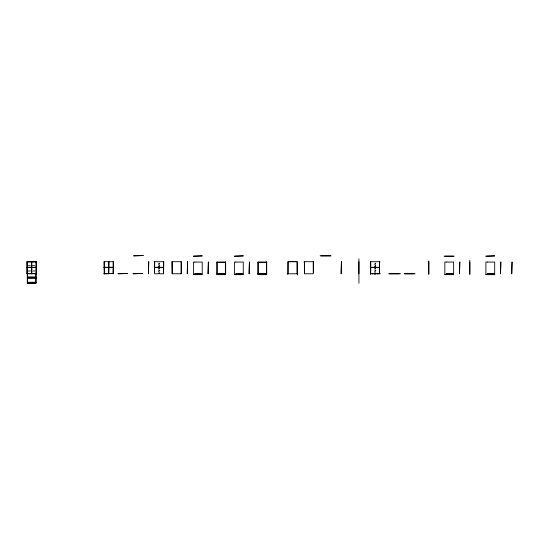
<?xml version="1.0" encoding="UTF-8"?>
<svg xmlns="http://www.w3.org/2000/svg" width="539" height="539" viewBox="0 0 539 539"><rect width="100%" height="100%" fill="white"/><g stroke="black" fill="none" stroke-linecap="round" stroke-linejoin="round"><path stroke-width="0.4" stroke-dasharray="2.69 2.02" d="M27.3 265.572L31.922 265.572M32.286 265.572L34.779 265.572M28.432 265.862L31.781 265.862M32.286 265.862L35.022 265.862M28.102 270.847L32.097 270.847M32.899 270.847L36.1 270.847M27.597 271.144L31.114 271.144M32.286 271.144L35.803 271.144"/><path stroke-width="0.81" d="M320.092 255.836L331.061 255.836M444.096 256.187L454.134 256.187M358.92 261.705L358.92 273.778M428.795 261.705L428.795 273.778M26.95 261.994L36.45 261.994M469.813 262.055L469.813 273.778M216.867 262.345L225.659 262.345M257.911 262.345L266.704 262.345M154.599 263.227L154.302 261.705L163.802 261.705L163.512 273.778L159.935 273.778L159.2 273.489L159.2 272.606L158.904 273.489L158.176 273.778L154.599 273.778L154.653 261.705M304.4 263.227L304.111 261.705L313.61 261.705L313.314 263.227M370.684 263.227L370.387 261.705L379.887 261.705L379.597 263.227M154.599 264.4L154.599 265.572M304.4 264.4L304.4 265.572M313.314 264.4L313.314 265.572M370.684 264.4L370.684 265.572M379.597 264.4L379.597 265.572M154.599 266.744L154.599 267.917M304.4 266.744L304.4 267.917M313.314 266.744L313.314 267.917M370.684 266.744L370.684 267.917M379.597 266.744L379.597 267.917M26.95 267.27L36.45 267.27M103.98 267.27L113.48 267.27M154.653 267.27L163.452 267.27M370.744 267.27L379.537 267.27M26.95 267.566L36.45 267.566M103.98 267.566L113.48 267.566M154.653 267.566L163.452 267.566M370.744 267.566L379.537 267.566M154.599 269.089L154.599 270.261M304.4 269.089L304.4 270.261M313.314 269.089L313.314 270.261M370.684 269.089L370.684 270.261M379.597 269.089L379.597 270.261M154.599 271.434L154.599 272.606M304.4 271.434L304.4 272.606M313.314 271.434L313.314 272.606M370.684 271.434L370.387 274.54M379.597 271.434L379.597 272.606M26.95 273.489L36.45 273.489M216.867 273.489L225.659 273.489M257.911 273.489L266.704 273.489M374.989 273.489L374.261 273.778M172.19 273.778L181.097 273.778L181.394 272.606L181.394 261.705L171.894 261.705L172.19 273.778L172.244 261.705M216.867 273.778L225.659 273.778M257.911 273.778L266.704 273.778M287.206 273.778L297.811 273.778M380.406 273.778L370.684 273.778L370.744 261.705M388.558 273.778L400.511 273.778M404.25 273.778L415.104 273.778M27.3 277.006L36.1 277.006M27.3 277.295L36.1 277.295M27.597 277.592L35.803 277.592M27.597 277.881L35.803 277.881M27.3 278.178L36.1 278.178M27.3 282.281L36.1 282.281M27.3 282.577L36.1 282.577M469.813 260.297L469.813 274.789M453.636 256.187L444.843 256.187M428.795 260.997L428.795 274.546M414.147 273.778L404.648 273.778M399.136 273.778L389.636 273.778M379.537 261.705L379.597 273.778M378.365 273.778L377.192 273.778M376.02 273.778L375.285 273.489L374.989 272.606L374.989 274.701M373.089 273.778L371.917 273.778M358.92 258.922L358.92 283.211M330.427 255.836L320.927 255.836M313.253 261.705L313.314 273.778L304.4 273.778L304.461 261.705M297.339 275.065L297.339 261.705L287.846 261.705L287.846 274.439M296.989 261.705L297.05 273.778M295.527 261.705L294.355 261.705M293.182 261.705L292.01 261.705M290.831 261.705L289.659 261.705M288.197 261.705L288.136 273.778M266.414 262.055L266.414 273.778M258.201 262.055L258.201 273.778M225.369 262.055L225.369 273.778M217.163 262.055L217.163 273.778M181.043 261.705L181.043 273.778M163.452 261.705L163.452 273.778M113.183 273.778L113.48 261.705L103.98 261.705L104.27 273.778M113.123 261.705L113.123 273.778M108.871 273.778L108.871 261.705L108.582 273.778M104.33 261.705L104.33 273.778M36.153 273.778L36.153 261.705L36.1 283.453L27.3 283.453L27.3 261.705M35.803 273.825L35.803 282.577M31.848 261.705L31.848 273.778M31.552 261.705L31.552 273.778M27.597 273.529L27.597 282.577M27.246 261.705L27.246 273.778M143.192 255.547L133.692 255.836L143.192 255.547M202.206 255.897L193.413 256.187L202.206 255.897M243.251 255.897L234.458 256.187L243.251 255.897M494.681 255.897L485.888 256.187L494.681 255.897M36.45 261.705L26.95 261.705L26.95 273.778L36.45 273.778L36.45 261.705M148.73 261.705L148.441 273.778L148.73 261.705M187.552 261.705L187.255 273.778L187.552 261.705M341.423 261.705L341.133 273.778L341.423 261.705M194.882 262.055L193.413 262.055L193.413 274.661L202.206 274.661L202.206 262.055L194.882 262.055M208.364 262.055L208.074 273.778L208.364 262.055M225.659 262.055L216.867 262.055L216.867 274.661L225.659 274.661L225.659 262.055M235.92 262.055L234.458 262.055L234.458 274.661L243.251 274.661L243.251 262.055L235.92 262.055M249.409 262.055L249.119 273.778L249.409 262.055M266.704 262.055L257.911 262.055L257.911 274.661L266.704 274.661L266.704 262.055M446.312 262.055L444.843 262.055L444.843 274.661L453.636 274.661L453.636 262.055L446.312 262.055M459.794 262.055L459.504 273.778L459.794 262.055M487.35 262.055L485.888 262.055L485.888 274.661L494.681 274.661L494.681 262.055L487.35 262.055M500.839 262.055L500.549 273.778L500.839 262.055M512.05 262.055L511.754 273.778L512.05 262.055M159.2 263.227L158.904 264.4L159.2 263.227M375.285 263.227L374.989 264.4L375.285 263.227M159.2 265.572L158.904 266.744L159.2 265.572M375.285 265.572L374.989 266.744L375.285 265.572M159.2 267.917L158.904 269.089L159.2 267.917M375.285 267.917L374.989 269.089L375.285 267.917M159.2 270.261L158.904 271.434L159.2 270.261M375.285 270.261L374.989 271.434L375.285 270.261M113.48 273.489L103.98 273.778L113.48 273.489M127.568 273.489L118.068 273.778L127.568 273.489M142.579 273.489L133.079 273.778L142.579 273.489M196.055 273.489L194.882 273.778L196.055 273.489M198.399 273.489L197.227 273.778L198.399 273.489M200.744 273.489L199.571 273.778L200.744 273.489M237.093 273.489L235.92 273.778L237.093 273.489M239.444 273.489L238.272 273.778L239.444 273.489M241.789 273.489L240.616 273.778L241.789 273.489M447.485 273.489L446.312 273.778L447.485 273.489M449.829 273.489L448.657 273.778L449.829 273.489M452.174 273.489L451.002 273.778L452.174 273.489M488.523 273.489L487.35 273.778L488.523 273.489M490.874 273.489L489.702 273.778L490.874 273.489M493.219 273.489L492.046 273.778L493.219 273.489M201.916 274.075L193.703 274.364L201.916 274.075M225.369 274.075L217.163 274.364L225.369 274.075M242.961 274.075L234.748 274.364L242.961 274.075M266.414 274.075L258.201 274.364L266.414 274.075M453.346 274.075L445.133 274.364L453.346 274.075M494.391 274.075L486.178 274.364L494.391 274.075M35.803 282.867L27.597 283.164L35.803 282.867"/></g></svg>
